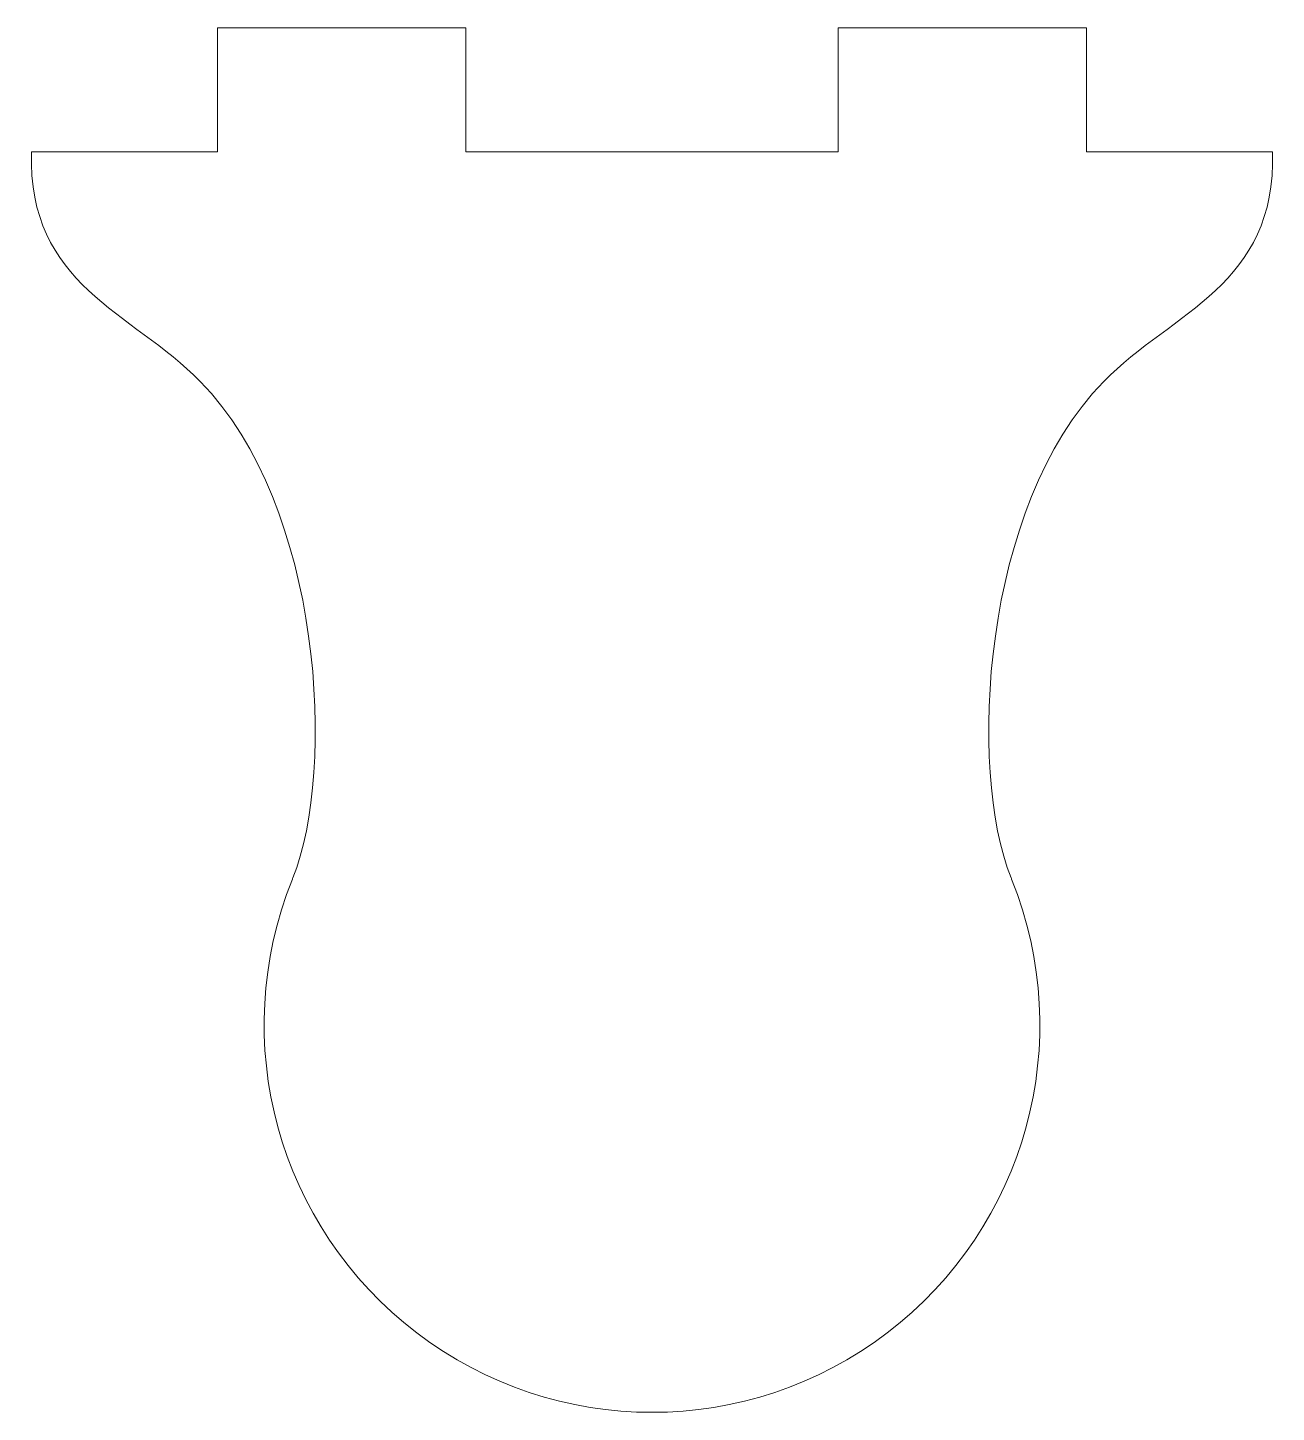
# Model space of a CAD drawing. Header units: millimetres. Extents: x -20.1 to 20.1, y -40.6 to 4.
import ezdxf

# ---------------------------------------------------------------- set-up
doc = ezdxf.new("R2010")
doc.units = ezdxf.units.MM

msp = doc.modelspace()

# ---------------------------------------------------------------- linework, layer by layer
at = {"color": 7, "linetype": 'Continuous', "lineweight": 15}
for p, q in [((-14, 0), (-14, 4)), ((-6, 4), (-14, 4)), ((-6, 0), (-6, 4)), ((6, 0), (6, 4)), ((6, 4), (14, 4)), ((14, 0), (14, 4)), ((-14, 0), (-20, 0)), ((6, 0), (-6, 0)), ((14, 0), (20, 0))]:
    msp.add_line(p, q, dxfattribs=at)
msp.add_arc((0, -28.132), 12.5, 157.9754, 22.0246, dxfattribs=at)
for points in [[(-20, 0), (-20.12, -4.314), (-10.869, -6.603), (-10.176, -19.968), (-11.583, -23.432), (-11.588, -23.444)], [(20, 0), (20.12, -4.314), (10.869, -6.603), (10.176, -19.968), (11.583, -23.432), (11.588, -23.444)]]:
    msp.add_open_spline(points, degree=3, knots=[0, 0, 0, 0, 0.2178051, 0.6037876, 0.6051335, 0.6051335, 0.6051335, 0.6051335], dxfattribs=at)

doc.saveas('drawing.dxf')
